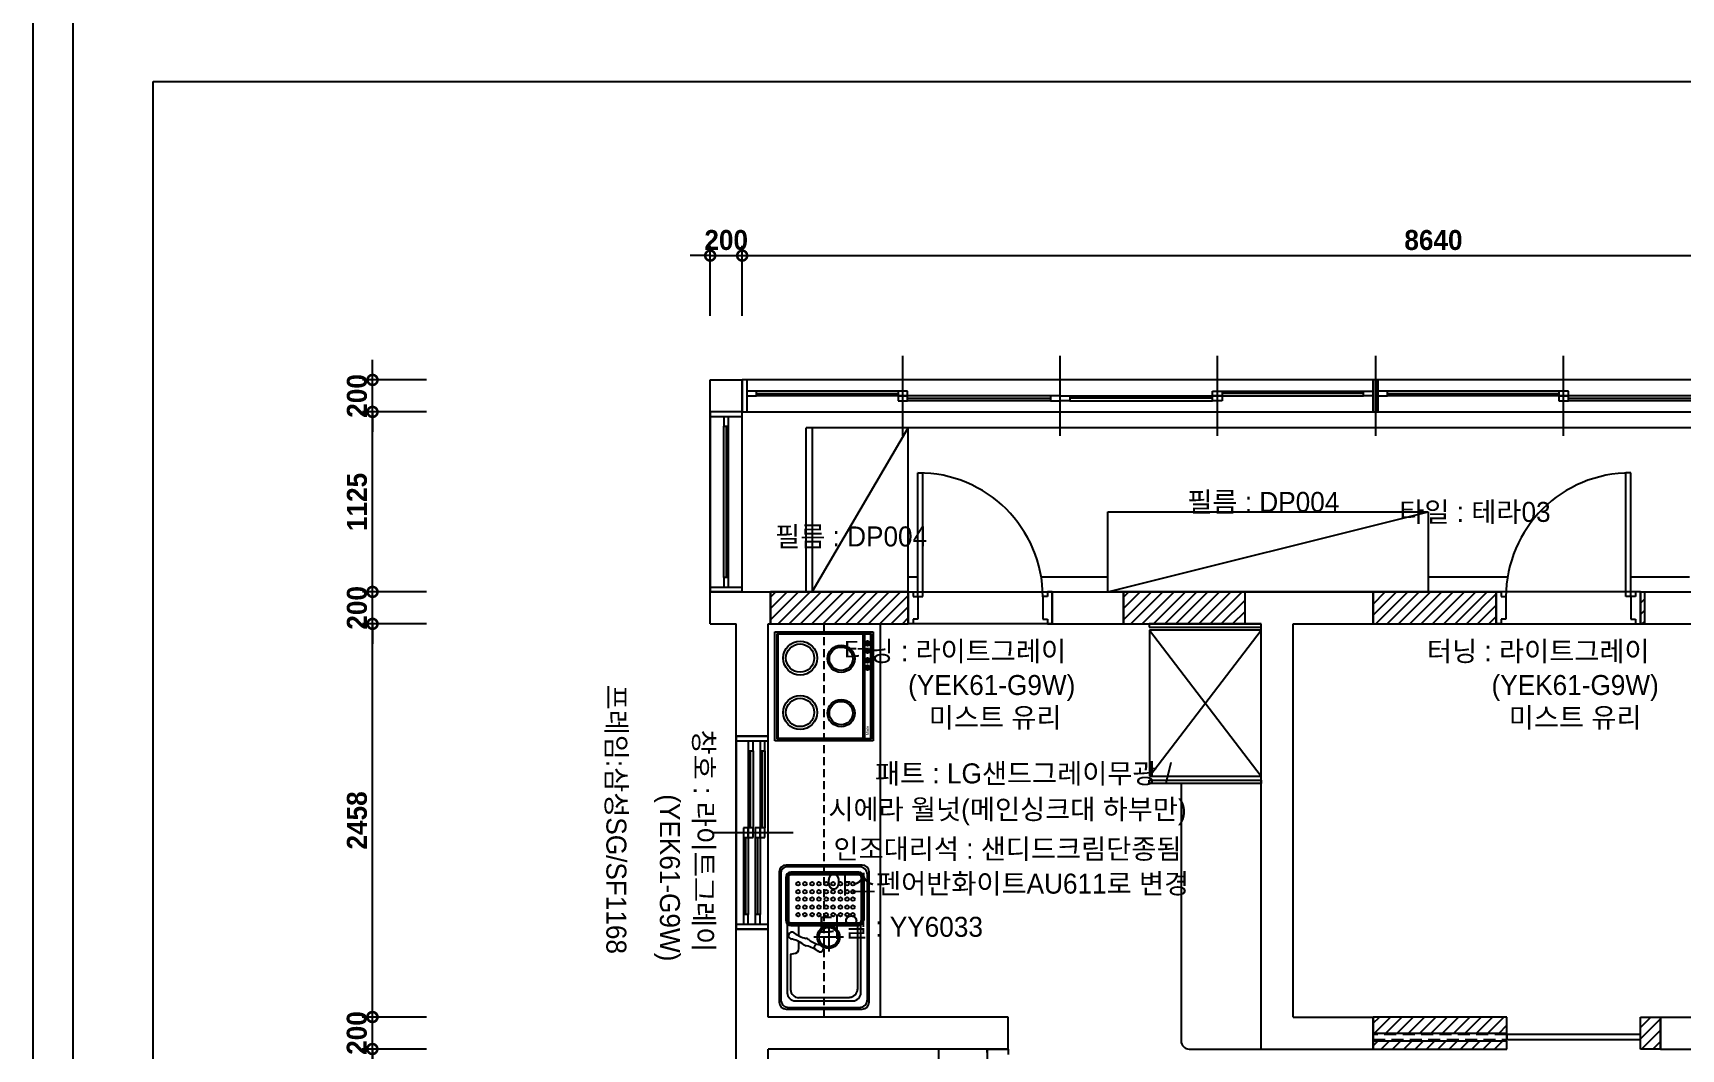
# Model space of a CAD drawing. Header units: inches. Extents: x 7740 to 83056, y -9304 to 75068.
# Drawn here: x 29240 to 39539, y 29947 to 36299 of the extents above; entities that cross this region are included whole.
import ezdxf
from ezdxf.enums import TextEntityAlignment as Align

# ---------------------------------------------------------------- set-up
doc = ezdxf.new("R2010")
doc.units = ezdxf.units.IN
doc.header["$LTSCALE"] = 50
doc.header["$MEASUREMENT"] = 0
doc.linetypes.add('DASHEDX2', pattern=[1.5, 1, -0.5])
doc.linetypes.add('HID', pattern=[2.3, 1.5, -0.8])
for name, color, linetype in [('0-LINE', 7, 'Continuous'), ('02-WAL', 2, 'Continuous'), ('03-WAL NEW', 3, 'Continuous'), ('04-WIN', 4, 'Continuous'), ('06-FUR', 6, 'Continuous'), ('06-LIGHT', 4, 'Continuous'), ('07-DIM', 5, 'Continuous'), ('08-HAT', 8, 'Continuous'), ('3.기호.계단선', 30, 'Continuous'), ('CO-FURB-DN', 9, 'Continuous'), ('F-SYM', 7, 'Continuous'), ('FORM(YOURNAME)-11', 1, 'Continuous'), ('도면층2', 2, 'Continuous'), ('도면층4', 4, 'Continuous'), ('도면층5', 5, 'Continuous'), ('도면층8', 8, 'Continuous')]:
    doc.layers.add(name, color=color, linetype=linetype)
doc.styles.add('DH-TEXT', font='')
doc.styles.add('YOURNAME', font='HY울릉도M.TTF')
doc.styles.add('넥슨고딕', font='NEXONLv1GothicBold.ttf')
doc.styles.add('코레일둥고', font='Korail_Round_Gothic_Medium.ttf')
doc.styles.get('DH-TEXT').set_extended_font_data('HY울릉도L')
doc.dimstyles.new('50', dxfattribs={"dimscale": 50, "dimtxt": 2.5, "dimasz": 2.5, "dimexe": 1.25, "dimexo": 2, "dimtad": 1, "dimdec": 0, "dimtxsty": '넥슨고딕', "dimblk": 'DOTSMALL', "dimcen": 2.5, "dimclrd": 1, "dimclre": 1, "dimclrt": 2, "dimadec": 0, "dimazin": 0, "dimtfac": 1, "dimtdec": 0, "dimtix": 1, "dimtmove": 0, "dimatfit": 3, "dimldrblk": 'DOTSMALL', "dimfxl": 0, "dimarcsym": 0})

# ---------------------------------------------------------------- blocks, each defined once
blk = doc.blocks.new('_DOTSMALL')
at = {"color": 0, "linetype": 'ByBlock', "const_width": 0.5}
blk.add_lwpolyline([(-0.0625, 0, 1), (0.0625, 0, 1)], format="xyb", close=True, dxfattribs=at)
blk = doc.blocks.new('*D277')
at = {"layer": '07-DIM', "color": 1, "lineweight": -2}
for p, q in [((31699, 29947), (31298, 29947)), ((31361, 28347), (31361, 29947)), ((31699, 28347), (31298, 28347))]:
    blk.add_line(p, q, dxfattribs=at)
at = {"layer": 'Defpoints', "color": 0}
for p in [(31361, 29947), (31799, 29947), (31799, 28347)]:
    blk.add_point(p, dxfattribs=at)
at = {"layer": '07-DIM', "color": 1, "lineweight": -2, "xscale": 125, "yscale": 125, "zscale": 125}
for p, rotation in [((31361, 29947), 90), ((31361, 28347), 270)]:
    blk.add_blockref('_DOTSMALL', p, dxfattribs=dict(at, rotation=rotation))
at = {"layer": '07-DIM', "color": 2, "insert": (31264, 29147), "char_height": 125, "attachment_point": 5, "rotation": 90, "style": '넥슨고딕'}
blk.add_mtext('1600', dxfattribs=at)
blk = doc.blocks.new('*D278')
at = {"layer": '07-DIM', "color": 1, "lineweight": -2}
for p, q in [((31361, 30147), (31361, 30272)), ((31699, 30147), (31298, 30147)), ((31361, 29947), (31361, 30147)), ((31699, 29947), (31298, 29947)), ((31361, 29947), (31361, 29822))]:
    blk.add_line(p, q, dxfattribs=at)
at = {"layer": 'Defpoints', "color": 0}
for p in [(31361, 30147), (31799, 30147), (31799, 29947)]:
    blk.add_point(p, dxfattribs=at)
at = {"layer": '07-DIM', "color": 1, "lineweight": -2, "xscale": 125, "yscale": 125, "zscale": 125}
for p, rotation in [((31361, 30147), 270), ((31361, 29947), 90)]:
    blk.add_blockref('_DOTSMALL', p, dxfattribs=dict(at, rotation=rotation))
at = {"layer": '07-DIM', "color": 2, "insert": (31264, 30047), "char_height": 125, "attachment_point": 5, "rotation": 90, "style": '넥슨고딕'}
blk.add_mtext('200', dxfattribs=at)
blk = doc.blocks.new('*D279')
at = {"layer": '07-DIM', "color": 1, "lineweight": -2}
for p, q in [((31699, 32605), (31300, 32605)), ((31362, 30147), (31362, 32605)), ((31699, 30147), (31300, 30147))]:
    blk.add_line(p, q, dxfattribs=at)
at = {"layer": 'Defpoints', "color": 0}
for p in [(31362, 32605), (31799, 32605), (31799, 30147)]:
    blk.add_point(p, dxfattribs=at)
at = {"layer": '07-DIM', "color": 1, "lineweight": -2, "xscale": 125, "yscale": 125, "zscale": 125}
for p, rotation in [((31362, 32605), 90), ((31362, 30147), 270)]:
    blk.add_blockref('_DOTSMALL', p, dxfattribs=dict(at, rotation=rotation))
at = {"layer": '07-DIM', "color": 2, "insert": (31265, 31376), "char_height": 125, "attachment_point": 5, "rotation": 90, "style": '넥슨고딕'}
blk.add_mtext('2458', dxfattribs=at)
blk = doc.blocks.new('*D280')
at = {"layer": '07-DIM', "color": 1, "lineweight": -2}
for p, q in [((31362, 32805), (31362, 32930)), ((31699, 32805), (31300, 32805)), ((31362, 32605), (31362, 32805)), ((31699, 32605), (31300, 32605)), ((31362, 32605), (31362, 32480))]:
    blk.add_line(p, q, dxfattribs=at)
at = {"layer": 'Defpoints', "color": 0}
for p in [(31362, 32805), (31799, 32805), (31799, 32605)]:
    blk.add_point(p, dxfattribs=at)
at = {"layer": '07-DIM', "color": 1, "lineweight": -2, "xscale": 125, "yscale": 125, "zscale": 125}
for p, rotation in [((31362, 32805), 270), ((31362, 32605), 90)]:
    blk.add_blockref('_DOTSMALL', p, dxfattribs=dict(at, rotation=rotation))
at = {"layer": '07-DIM', "color": 2, "insert": (31265, 32705), "char_height": 125, "attachment_point": 5, "rotation": 90, "style": '넥슨고딕'}
blk.add_mtext('200', dxfattribs=at)
blk = doc.blocks.new('*D281')
at = {"layer": '07-DIM', "color": 1, "lineweight": -2}
for p, q in [((31699, 33930), (31300, 33930)), ((31362, 32805), (31362, 33930)), ((31699, 32805), (31300, 32805))]:
    blk.add_line(p, q, dxfattribs=at)
at = {"layer": 'Defpoints', "color": 0}
for p in [(31362, 33930), (31799, 33930), (31799, 32805)]:
    blk.add_point(p, dxfattribs=at)
at = {"layer": '07-DIM', "color": 1, "lineweight": -2, "xscale": 125, "yscale": 125, "zscale": 125}
for p, rotation in [((31362, 33930), 90), ((31362, 32805), 270)]:
    blk.add_blockref('_DOTSMALL', p, dxfattribs=dict(at, rotation=rotation))
at = {"layer": '07-DIM', "color": 2, "insert": (31265, 33367), "char_height": 125, "attachment_point": 5, "rotation": 90, "style": '넥슨고딕'}
blk.add_mtext('1125', dxfattribs=at)
blk = doc.blocks.new('*D282')
at = {"layer": '07-DIM', "color": 1, "lineweight": -2}
for p, q in [((31362, 34130), (31362, 34255)), ((31699, 34130), (31300, 34130)), ((31362, 33930), (31362, 34130)), ((31699, 33930), (31300, 33930)), ((31362, 33930), (31362, 33805))]:
    blk.add_line(p, q, dxfattribs=at)
at = {"layer": 'Defpoints', "color": 0}
for p in [(31362, 34130), (31799, 34130), (31799, 33930)]:
    blk.add_point(p, dxfattribs=at)
at = {"layer": '07-DIM', "color": 1, "lineweight": -2, "xscale": 125, "yscale": 125, "zscale": 125}
for p, rotation in [((31362, 34130), 270), ((31362, 33930), 90)]:
    blk.add_blockref('_DOTSMALL', p, dxfattribs=dict(at, rotation=rotation))
at = {"layer": '07-DIM', "color": 2, "insert": (31265, 34030), "char_height": 125, "attachment_point": 5, "rotation": 90, "style": '넥슨고딕'}
blk.add_mtext('200', dxfattribs=at)
blk = doc.blocks.new('*D292')
at = {"layer": '07-DIM', "color": 1, "lineweight": -2}
for p, q in [((33472, 34530), (33472, 34969)), ((33672, 34530), (33672, 34969)), ((33472, 34907), (33347, 34907)), ((33472, 34907), (33672, 34907)), ((33672, 34907), (33797, 34907))]:
    blk.add_line(p, q, dxfattribs=at)
at = {"layer": 'Defpoints', "color": 0}
for p in [(33672, 34907), (33472, 34430), (33672, 34430)]:
    blk.add_point(p, dxfattribs=at)
at = {"layer": '07-DIM', "color": 1, "lineweight": -2, "xscale": 125, "yscale": 125, "zscale": 125}
blk.add_blockref('_DOTSMALL', (33472, 34907), dxfattribs=at)
at = {"layer": '07-DIM', "color": 1, "lineweight": -2, "xscale": 125, "yscale": 125, "zscale": 125, "rotation": 180}
blk.add_blockref('_DOTSMALL', (33672, 34907), dxfattribs=at)
at = {"layer": '07-DIM', "color": 2, "insert": (33572, 35004), "char_height": 125, "attachment_point": 5, "style": '넥슨고딕'}
blk.add_mtext('200', dxfattribs=at)
blk = doc.blocks.new('*D293')
at = {"layer": '07-DIM', "color": 1, "lineweight": -2}
for p, q in [((33672, 34530), (33672, 34969)), ((42312, 34530), (42312, 34969)), ((33672, 34907), (42312, 34907))]:
    blk.add_line(p, q, dxfattribs=at)
at = {"layer": 'Defpoints', "color": 0}
for p in [(42312, 34907), (33672, 34430), (42312, 34430)]:
    blk.add_point(p, dxfattribs=at)
at = {"layer": '07-DIM', "color": 1, "lineweight": -2, "xscale": 125, "yscale": 125, "zscale": 125, "rotation": 180}
blk.add_blockref('_DOTSMALL', (33672, 34907), dxfattribs=at)
at = {"layer": '07-DIM', "color": 1, "lineweight": -2, "xscale": 125, "yscale": 125, "zscale": 125}
blk.add_blockref('_DOTSMALL', (42312, 34907), dxfattribs=at)
at = {"layer": '07-DIM', "color": 2, "insert": (37992, 35004), "char_height": 125, "attachment_point": 5, "style": '넥슨고딕'}
blk.add_mtext('8640', dxfattribs=at)
blk = doc.blocks.new('FORM-PLAN')
at = {"layer": 'Defpoints', "color": 158}
for points in [[(-71444, -2285), (10556, -2285), (10556, 55115), (-71444, 55115)], [(-69444, 53115), (-64, 53115), (-64, 1215), (-69444, 1215)]]:
    blk.add_lwpolyline(points, close=True, dxfattribs=at)
at = {"layer": 'FORM(YOURNAME)-11', "color": 250}
blk.add_lwpolyline([(-72444, -3285), (11556, -3285), (11556, 56115), (-72444, 56115)], close=True, dxfattribs=at)
at = {"layer": 'FORM(YOURNAME)-11', "color": 3, "style": 'YOURNAME'}
for tag, height, p in [('1', 450, (9905, 18188)), ('2', 450, (9905, 17544)), ('3', 450, (9905, 16257)), ('4', 450, (9905, 14326)), ('5', 515, (9905, 12009)), ('6', 515, (9905, 9757)), ('7', 515, (9905, 7504)), ('8', 515, (9905, 5252)), ('9', 515, (9905, 2999)), ('10', 515, (5655, 811)), ('11', 515, (9905, 747)), ('12', 515, (5655, -1441)), ('13', 515, (9905, -1441))]:
    blk.add_attdef(tag, text='', height=height, dxfattribs=at).set_placement(p, align=Align.MIDDLE_RIGHT)
blk = doc.blocks.new('*U808')
at = {"layer": 'F-SYM', "xscale": 0.2500000000000001, "yscale": 0.2500000000000001, "zscale": 0.2500000000000001}
blk.add_blockref('FORM-PLAN', (47351, 22717), dxfattribs=at)
blk = doc.blocks.new('FFFFSF')
at = {"layer": '0-LINE', "color": 8}
blk.add_line((35202, 29947), (35202, 28347), dxfattribs=at)
at = {"layer": '02-WAL', "color": 8}
for p, q in [((33472, 32605), (33472, 34130)), ((33472, 34130), (33672, 34130)), ((33672, 33930), (33672, 34130)), ((33672, 32805), (33672, 33930)), ((37615, 33930), (42512, 33930)), ((33472, 32805), (34710, 32805)), ((33850, 32605), (33850, 32805)), ((33850, 32605), (33850, 32805)), ((34710, 32605), (34710, 32805)), ((34710, 32805), (34710, 32605)), ((35610, 32805), (37615, 32805)), ((35610, 32605), (35610, 32805)), ((35610, 32805), (35610, 32605)), ((36055, 32605), (36055, 32805)), ((36815, 32605), (36815, 32805)), ((37615, 32805), (38385, 32805)), ((37615, 32605), (37615, 32805)), ((38385, 32605), (38385, 32805)), ((39285, 32805), (42512, 32805)), ((39285, 32605), (39285, 32805)), ((33472, 32605), (33634, 32605)), ((33634, 28347), (33634, 32605)), ((33834, 32605), (34710, 32605)), ((33834, 30147), (33834, 32605)), ((35610, 32605), (36915, 32605)), ((36915, 29947), (36915, 32605)), ((37115, 30147), (37115, 32605)), ((37115, 32605), (38385, 32605)), ((39285, 32605), (39905, 32605)), ((33834, 31902), (33634, 31902)), ((33834, 30697), (33634, 30697)), ((35334, 30147), (33834, 30147)), ((35334, 29947), (35334, 30147)), ((37115, 30147), (37615, 30147)), ((37615, 29947), (37615, 30147)), ((39410, 30147), (39905, 30147)), ((39410, 29947), (39410, 30147)), ((33834, 28347), (33834, 29947)), ((35334, 29947), (33834, 29947)), ((36915, 29947), (37615, 29947)), ((39410, 29947), (40635, 29947))]:
    blk.add_line(p, q, dxfattribs=at)
at = {"layer": '03-WAL NEW', "color": 8}
for p, q in [((34072, 32805), (34072, 33830)), ((40512, 33830), (34072, 33830)), ((34710, 32805), (33850, 32805)), ((33850, 32805), (33850, 32605)), ((34710, 32605), (34710, 32805)), ((36815, 32805), (36055, 32805)), ((36055, 32805), (36055, 32605)), ((36815, 32605), (36815, 32805)), ((38385, 32805), (37615, 32805)), ((37615, 32805), (37615, 32605)), ((38385, 32605), (38385, 32805)), ((39285, 32805), (39310, 32805)), ((39285, 32605), (39285, 32805)), ((39310, 32805), (39310, 32605)), ((33850, 32605), (34710, 32605)), ((36055, 32605), (36815, 32605)), ((37615, 32605), (38385, 32605)), ((39310, 32605), (39285, 32605)), ((38450, 30147), (37615, 30147)), ((37615, 30147), (37615, 30047)), ((38450, 30047), (38450, 30147)), ((39285, 30147), (39410, 30147)), ((39285, 29947), (39285, 30147)), ((39410, 30147), (39410, 29947)), ((37615, 30047), (38450, 30047)), ((38450, 29997), (37615, 29997)), ((37615, 29997), (37615, 29947)), ((38450, 29947), (38450, 29997)), ((34902, 28347), (34902, 29947)), ((37615, 29947), (38450, 29947)), ((39410, 29947), (39285, 29947))]:
    blk.add_line(p, q, dxfattribs=at)
at = {"layer": '03-WAL NEW', "color": 8, "linetype": 'Continuous'}
for p, q in [((33850, 32772), (33883, 32805)), ((33850, 32701), (33954, 32805)), ((33850, 32630), (34025, 32805)), ((33896, 32605), (34096, 32805)), ((33966, 32605), (34166, 32805)), ((34037, 32605), (34237, 32805)), ((34108, 32605), (34308, 32805)), ((34178, 32605), (34378, 32805)), ((34249, 32605), (34449, 32805)), ((34320, 32605), (34520, 32805)), ((34391, 32605), (34591, 32805)), ((34461, 32605), (34661, 32805)), ((34532, 32605), (34710, 32783)), ((36055, 32772), (36088, 32805)), ((36055, 32701), (36159, 32805)), ((36055, 32630), (36230, 32805)), ((36101, 32605), (36301, 32805)), ((36171, 32605), (36371, 32805)), ((36242, 32605), (36442, 32805)), ((36313, 32605), (36513, 32805)), ((36383, 32605), (36583, 32805)), ((36454, 32605), (36654, 32805)), ((36525, 32605), (36725, 32805)), ((36596, 32605), (36796, 32805)), ((36666, 32605), (36815, 32754)), ((37615, 32800), (37620, 32805)), ((37615, 32729), (37691, 32805)), ((37615, 32659), (37761, 32805)), ((37632, 32605), (37832, 32805)), ((37703, 32605), (37903, 32805)), ((37773, 32605), (37973, 32805)), ((37844, 32605), (38044, 32805)), ((37915, 32605), (38115, 32805)), ((37986, 32605), (38186, 32805)), ((38056, 32605), (38256, 32805)), ((38127, 32605), (38327, 32805)), ((38198, 32605), (38385, 32792)), ((39285, 32734), (39310, 32759)), ((34603, 32605), (34710, 32712)), ((36737, 32605), (36815, 32683)), ((38268, 32605), (38385, 32722)), ((38339, 32605), (38385, 32651)), ((39285, 32664), (39310, 32689)), ((34673, 32605), (34710, 32642)), ((36808, 32605), (36815, 32612)), ((39297, 32605), (39310, 32618)), ((37615, 30108), (37654, 30147)), ((37624, 30047), (37724, 30147)), ((37695, 30047), (37795, 30147)), ((37766, 30047), (37866, 30147)), ((37836, 30047), (37936, 30147)), ((37907, 30047), (38007, 30147)), ((37978, 30047), (38078, 30147)), ((38049, 30047), (38149, 30147)), ((38119, 30047), (38219, 30147)), ((38190, 30047), (38290, 30147)), ((38261, 30047), (38361, 30147)), ((38331, 30047), (38431, 30147)), ((38402, 30047), (38450, 30095)), ((39285, 30081), (39351, 30147)), ((39285, 30011), (39410, 30136)), ((37615, 29967), (37645, 29997)), ((37666, 29947), (37716, 29997)), ((37736, 29947), (37786, 29997)), ((37807, 29947), (37857, 29997)), ((37878, 29947), (37928, 29997)), ((37949, 29947), (37999, 29997)), ((38019, 29947), (38069, 29997)), ((38090, 29947), (38140, 29997)), ((38161, 29947), (38211, 29997)), ((38231, 29947), (38281, 29997)), ((38302, 29947), (38352, 29997)), ((38373, 29947), (38423, 29997)), ((39292, 29947), (39410, 30065)), ((39363, 29947), (39410, 29994)), ((38444, 29947), (38450, 29953))]:
    blk.add_line(p, q, dxfattribs=at)
at = {"layer": '04-WIN', "color": 8}
for p, q in [((34770, 32775), (34770, 33550)), ((39225, 32775), (39225, 33550)), ((39285, 30037), (38450, 30037)), ((38450, 30037), (38450, 30007)), ((38450, 30007), (39285, 30007)), ((39285, 30007), (39285, 30037))]:
    blk.add_line(p, q, dxfattribs=at)
at = {"layer": '04-WIN', "color": 8, "linetype": 'HID'}
for p, q in [((38450, 30037), (37615, 30037)), ((37615, 30037), (37615, 30007)), ((37615, 30007), (38450, 30007)), ((38450, 30007), (38450, 30037))]:
    blk.add_line(p, q, dxfattribs=at)
at = {"layer": '06-FUR', "color": 8}
for p, q in [((34710, 33830), (34110, 33830)), ((34110, 33830), (34110, 32805)), ((34110, 32805), (34710, 33830)), ((34710, 32805), (34710, 33830)), ((35958, 33305), (37958, 33305)), ((35958, 32805), (35958, 33305)), ((35958, 32805), (37958, 33305)), ((37958, 33305), (37958, 32805)), ((34110, 32805), (34710, 32805)), ((37958, 32805), (35958, 32805)), ((33834, 30147), (33834, 32605)), ((33834, 32605), (34534, 32605)), ((34534, 32605), (34534, 30147)), ((36915, 32605), (36215, 32605)), ((36215, 32605), (36215, 32585)), ((36215, 32585), (36915, 32585)), ((36218, 32565), (36218, 31653)), ((36915, 32565), (36218, 32565)), ((36218, 31653), (36915, 32565)), ((36218, 32565), (36915, 31653)), ((36915, 32585), (36915, 32605)), ((36915, 31653), (36915, 32565)), ((36215, 31607), (36215, 31627)), ((36215, 31627), (36915, 31627)), ((36218, 31653), (36915, 31653)), ((36915, 31627), (36915, 31607)), ((36915, 31607), (36215, 31607)), ((36915, 31607), (36415, 31607)), ((36415, 31607), (36415, 29997)), ((36915, 29947), (36915, 31607)), ((34534, 30147), (33834, 30147)), ((36465, 29947), (36915, 29947))]:
    blk.add_line(p, q, dxfattribs=at)
at = {"layer": '06-FUR', "color": 8, "linetype": 'DASHEDX2'}
blk.add_line((34184, 30147), (34184, 32605), dxfattribs=at)
at = {"layer": '06-FUR', "color": 8}
blk.add_arc((36465, 29997), 50, 180, 270, dxfattribs=at)
at = {"layer": '08-HAT', "color": 8, "linetype": 'Continuous'}
for p, q in [((34710, 32900), (34770, 32900)), ((35540, 32900), (35958, 32900)), ((37958, 32900), (38456, 32900)), ((39225, 32900), (39592, 32900))]:
    blk.add_line(p, q, dxfattribs=at)
at = {"layer": 'CO-FURB-DN', "color": 8}
for p, q in [((33877, 31874), (33877, 32555)), ((33877, 32555), (34491, 32555)), ((34491, 32555), (34491, 31874)), ((34480, 32543), (33889, 32543)), ((33889, 32543), (33889, 32189)), ((34428, 32540), (33895, 32540)), ((33895, 32540), (33895, 32189)), ((34428, 32189), (34428, 32540)), ((34432, 32189), (34432, 32543)), ((34436, 32541), (34436, 32189)), ((34476, 32541), (34436, 32541)), ((34443, 32485), (34466, 32485)), ((34443, 32482), (34466, 32482)), ((34476, 32189), (34476, 32541)), ((34480, 32189), (34480, 32543)), ((34443, 32439), (34466, 32439)), ((34443, 32435), (34466, 32435)), ((34443, 32379), (34466, 32379)), ((34443, 32375), (34466, 32375)), ((34443, 32333), (34466, 32333)), ((34443, 32329), (34466, 32329)), ((33889, 32203), (33889, 31886)), ((33895, 32200), (33895, 31890)), ((34428, 31890), (34428, 32200)), ((34432, 31886), (34432, 32203)), ((34436, 32201), (34436, 31889)), ((34476, 31889), (34476, 32201)), ((34480, 31886), (34480, 32203)), ((34491, 31874), (33877, 31874)), ((33889, 31886), (34480, 31886)), ((33895, 31890), (34428, 31890)), ((34436, 31889), (34476, 31889)), ((33903, 31054), (33903, 30240)), ((33913, 31046), (33913, 30258)), ((33945, 31020), (33945, 30752)), ((34422, 31097), (33946, 31097)), ((34404, 31086), (33954, 31086)), ((33956, 31020), (33956, 30752)), ((33961, 31020), (33961, 30752)), ((34401, 31052), (33977, 31052)), ((34401, 31041), (33977, 31041)), ((34401, 31036), (33977, 31036)), ((34418, 30752), (34418, 31020)), ((34423, 30752), (34423, 31020)), ((34434, 30752), (34434, 31020)), ((34455, 30258), (34455, 31035)), ((34466, 30240), (34466, 31054)), ((33954, 30729), (33954, 30299)), ((33977, 30735), (34401, 30735)), ((33977, 30730), (34401, 30730)), ((33977, 30719), (34401, 30719)), ((34026, 30654), (34026, 30719)), ((34213, 30741), (34213, 30556)), ((34394, 30319), (34394, 30719)), ((34414, 30299), (34414, 30722)), ((34026, 30575), (34026, 30619)), ((34120, 30649), (34306, 30649)), ((33975, 30539), (33995, 30544)), ((33975, 30539), (33975, 30319)), ((33946, 30197), (34422, 30197)), ((33964, 30207), (34404, 30207)), ((34005, 30248), (34363, 30248)), ((34025, 30269), (34342, 30269))]:
    blk.add_line(p, q, dxfattribs=at)
for centre, radius in [((34034, 32391), 106), ((34034, 32391), 88.5), ((34290, 32387), 85.1), ((34290, 32387), 73.2), ((34455, 32483), 14.8), ((34455, 32437), 14.8), ((34455, 32483), 11.2), ((34455, 32437), 11.2), ((34455, 32377), 14.8), ((34455, 32331), 14.8), ((34455, 32377), 11.2), ((34455, 32331), 11.2), ((34034, 32051), 106), ((34034, 32051), 88.5), ((34290, 32047), 85.1), ((34290, 32047), 73.2), ((34021, 30980), 11.5), ((34021, 30930), 11.5), ((34064, 30980), 11.5), ((34064, 30930), 11.5), ((34109, 30980), 11.5), ((34109, 30930), 11.5), ((34152, 30980), 11.5), ((34152, 30930), 11.5), ((34197, 30980), 11.5), ((34197, 30930), 11.5), ((34240, 30980), 11.5), ((34240, 30930), 11.5), ((34286, 30980), 11.5), ((34286, 30930), 11.5), ((34328, 30980), 11.5), ((34328, 30930), 11.5), ((34364, 30980), 11.5), ((34364, 30930), 11.5), ((34021, 30884), 11.5), ((34021, 30834), 11.5), ((34021, 30787), 11.5), ((34064, 30884), 11.5), ((34064, 30834), 11.5), ((34064, 30787), 11.5), ((34109, 30884), 11.5), ((34109, 30834), 11.5), ((34109, 30787), 11.5), ((34152, 30884), 11.5), ((34152, 30834), 11.5), ((34152, 30787), 11.5), ((34197, 30884), 11.5), ((34197, 30834), 11.5), ((34197, 30787), 11.5), ((34240, 30884), 11.5), ((34240, 30834), 11.5), ((34240, 30787), 11.5), ((34286, 30884), 11.5), ((34286, 30834), 11.5), ((34286, 30787), 11.5), ((34328, 30884), 11.5), ((34328, 30834), 11.5), ((34328, 30787), 11.5), ((34364, 30884), 11.5), ((34364, 30834), 11.5), ((34364, 30787), 11.5), ((34212, 30647), 70.6), ((34212, 30647), 60.4)]:
    blk.add_circle(centre, radius, dxfattribs=at)
for centre, radius, start, end in [((33946, 31054), 43.1, 90, 180), ((33954, 31046), 40.9, 90, 180), ((33977, 31020), 32.3, 90, 180), ((33977, 31020), 21.5, 90, 180), ((33977, 31020), 16.1, 90, 180), ((34401, 31020), 32.3, 0, 90), ((34401, 31020), 21.5, 0, 90), ((34401, 31020), 16.1, 0, 90), ((34404, 31035), 51.1, 0, 90), ((34422, 31054), 43.1, 0, 90), ((33977, 30752), 32.3, 180, 270), ((33977, 30752), 21.5, 180, 270), ((33977, 30752), 16.1, 180, 270), ((33995, 30718), 30.7, 0, 1.7483), ((34401, 30752), 32.3, 270, 0), ((34401, 30752), 21.5, 270, 0), ((34401, 30752), 16.1, 270, 0), ((33983, 30656), 21.5, 40.6945, 270.7549), ((33938, 30440), 199, 53.5863, 79.4447), ((34116, 30832), 199, 231.4118, 256.8606), ((34088, 30644), 53.8, 233.5863, 253.4491), ((34058, 30586), 53.8, 53.6787, 76.8606), ((33990, 30314), 291, 55.9944, 73.4491), ((34208, 30790), 199, 233.6787, 255.202), ((34144, 30582), 21.5, 106.6147, 211.8543), ((34159, 30575), 21.5, 251.8768, 95.5388), ((33995, 30575), 30.7, 270, 0), ((34005, 30299), 51.1, 180, 270), ((34026, 30319), 51.1, 180, 270), ((34342, 30322), 51.1, 270, 0), ((34363, 30299), 51.1, 270, 0), ((33946, 30240), 43.1, 180, 270), ((33964, 30258), 51.1, 180, 270), ((34404, 30258), 51.1, 270, 0), ((34422, 30240), 43.1, 270, 0)]:
    blk.add_arc(centre, radius, start, end, dxfattribs=at)
at = {"layer": '도면층2', "color": 8}
for p, q in [((33672, 34130), (33672, 33930)), ((37615, 34130), (37615, 33930)), ((37645, 34130), (37645, 33930)), ((33672, 33930), (33472, 33930)), ((33672, 32805), (33472, 32805)), ((34710, 32805), (34710, 32605)), ((35610, 32805), (35610, 32605)), ((38385, 32805), (38385, 32605)), ((39285, 32805), (39285, 32605)), ((33634, 31902), (33834, 31902)), ((33634, 30697), (33834, 30697))]:
    blk.add_line(p, q, dxfattribs=at)
at = {"layer": '도면층4', "color": 8}
for p, q in [((34676, 33780), (34676, 34280)), ((35659, 33780), (35659, 34280)), ((36642, 33780), (36642, 34280)), ((37630, 34280), (37630, 33780)), ((38805, 33780), (38805, 34280)), ((37645, 34130), (33672, 34130)), ((33672, 34130), (33672, 33930)), ((33702, 34130), (33702, 33930)), ((37615, 33930), (37615, 34130)), ((42512, 34130), (37615, 34130)), ((37615, 34130), (37615, 33930)), ((37645, 33930), (37645, 34130)), ((37645, 34130), (37645, 33930)), ((33702, 34060), (33702, 34030)), ((33762, 34060), (33702, 34060)), ((33702, 34030), (33762, 34030)), ((33762, 34030), (33762, 34060)), ((33762, 34045), (34646, 34045)), ((34646, 34060), (34646, 34030)), ((34706, 34060), (34646, 34060)), ((34646, 34030), (34706, 34030)), ((34646, 34030), (34646, 34000)), ((34706, 34030), (34646, 34030)), ((34646, 34000), (34706, 34000)), ((34706, 34030), (34706, 34060)), ((34706, 34000), (34706, 34030)), ((34706, 34015), (35599, 34015)), ((35599, 34030), (35599, 34000)), ((35659, 34030), (35599, 34030)), ((35599, 34000), (35659, 34000)), ((35659, 34000), (35659, 34030)), ((35659, 34000), (35659, 34030)), ((35659, 34030), (35719, 34030)), ((35719, 34000), (35659, 34000)), ((35719, 34030), (35719, 34000)), ((36612, 34015), (35719, 34015)), ((36612, 34030), (36612, 34060)), ((36612, 34060), (36672, 34060)), ((36672, 34030), (36612, 34030)), ((36612, 34000), (36612, 34030)), ((36612, 34030), (36672, 34030)), ((36672, 34000), (36612, 34000)), ((36672, 34060), (36672, 34030)), ((37555, 34045), (36672, 34045)), ((36672, 34030), (36672, 34000)), ((37555, 34030), (37555, 34060)), ((37555, 34060), (37615, 34060)), ((37615, 34030), (37555, 34030)), ((37615, 34060), (37615, 34030)), ((37645, 34060), (37645, 34030)), ((37705, 34060), (37645, 34060)), ((37645, 34030), (37705, 34030)), ((37705, 34030), (37705, 34060)), ((37705, 34045), (38775, 34045)), ((38775, 34060), (38775, 34030)), ((38835, 34060), (38775, 34060)), ((38775, 34030), (38835, 34030)), ((38775, 34030), (38775, 34000)), ((38835, 34030), (38775, 34030)), ((38775, 34000), (38835, 34000)), ((38835, 34030), (38835, 34060)), ((38835, 34000), (38835, 34030)), ((38835, 34015), (39904, 34015)), ((33472, 33930), (33472, 32805)), ((33672, 33930), (33472, 33930)), ((33672, 33900), (33472, 33900)), ((33587, 33900), (33557, 33900)), ((33557, 33900), (33557, 33840)), ((33587, 33840), (33587, 33900)), ((33672, 33930), (37645, 33930)), ((33672, 32805), (33672, 33930)), ((37615, 33930), (42512, 33930)), ((33557, 33840), (33587, 33840)), ((33572, 33840), (33572, 32895)), ((34770, 32775), (34770, 33550)), ((34770, 33550), (34800, 33550)), ((34800, 32775), (34800, 33549)), ((39225, 33550), (39195, 33550)), ((39195, 32775), (39195, 33549)), ((39225, 32775), (39225, 33550)), ((33587, 32895), (33557, 32895)), ((33557, 32895), (33557, 32835)), ((33587, 32835), (33587, 32895)), ((33472, 32835), (33672, 32835)), ((33472, 32805), (33672, 32805)), ((33557, 32835), (33587, 32835)), ((34710, 32605), (34710, 32805)), ((34710, 32805), (35610, 32805)), ((34710, 32805), (34710, 32605)), ((34710, 32805), (34740, 32805)), ((34710, 32605), (34710, 32805)), ((34740, 32805), (34740, 32775)), ((34740, 32775), (34770, 32775)), ((34770, 32775), (34770, 32635)), ((34770, 32775), (34800, 32775)), ((35580, 32775), (35550, 32775)), ((35550, 32775), (35550, 32635)), ((35610, 32805), (35580, 32805)), ((35580, 32805), (35580, 32775)), ((35610, 32805), (35610, 32605)), ((35610, 32605), (35610, 32805)), ((39285, 32805), (38385, 32805)), ((38385, 32805), (38385, 32605)), ((38385, 32805), (38415, 32805)), ((38385, 32605), (38385, 32805)), ((38415, 32805), (38415, 32775)), ((38415, 32775), (38445, 32775)), ((38445, 32775), (38445, 32635)), ((39225, 32775), (39195, 32775)), ((39255, 32775), (39225, 32775)), ((39225, 32775), (39225, 32635)), ((39285, 32805), (39255, 32805)), ((39255, 32805), (39255, 32775)), ((39285, 32605), (39285, 32805)), ((39285, 32805), (39285, 32605)), ((39285, 32605), (39285, 32805)), ((35610, 32605), (34710, 32605)), ((34740, 32605), (34710, 32605)), ((34770, 32635), (34740, 32635)), ((34740, 32635), (34740, 32605)), ((35550, 32635), (35580, 32635)), ((35580, 32635), (35580, 32605)), ((35580, 32605), (35610, 32605)), ((38385, 32605), (39285, 32605)), ((38415, 32605), (38385, 32605)), ((38445, 32635), (38415, 32635)), ((38415, 32635), (38415, 32605)), ((39225, 32635), (39255, 32635)), ((39255, 32635), (39255, 32605)), ((39255, 32605), (39285, 32605)), ((33834, 31902), (33634, 31902)), ((33634, 31902), (33634, 30697)), ((33834, 31872), (33634, 31872)), ((33740, 31872), (33710, 31872)), ((33710, 31872), (33710, 31812)), ((33740, 31812), (33740, 31872)), ((33814, 31872), (33784, 31872)), ((33784, 31872), (33784, 31812)), ((33814, 31812), (33814, 31872)), ((33834, 30697), (33834, 31902)), ((33710, 31812), (33740, 31812)), ((33725, 31329), (33725, 31812)), ((33784, 31812), (33814, 31812)), ((33799, 31329), (33799, 31812)), ((33710, 31329), (33680, 31329)), ((33680, 31329), (33680, 31269)), ((33710, 31269), (33710, 31329)), ((33740, 31329), (33710, 31329)), ((33710, 31329), (33710, 31269)), ((33740, 31269), (33740, 31329)), ((33784, 31329), (33754, 31329)), ((33754, 31329), (33754, 31269)), ((33784, 31269), (33784, 31329)), ((33814, 31329), (33784, 31329)), ((33784, 31329), (33784, 31269)), ((33814, 31269), (33814, 31329)), ((33990, 31299), (33490, 31299)), ((33680, 31269), (33710, 31269)), ((33695, 30787), (33695, 31269)), ((33710, 31269), (33740, 31269)), ((33754, 31269), (33784, 31269)), ((33769, 30787), (33769, 31269)), ((33784, 31269), (33814, 31269)), ((33634, 30727), (33834, 30727)), ((33634, 30697), (33834, 30697)), ((33710, 30787), (33680, 30787)), ((33680, 30787), (33680, 30727)), ((33680, 30727), (33710, 30727)), ((33710, 30727), (33710, 30787)), ((33784, 30787), (33754, 30787)), ((33754, 30787), (33754, 30727)), ((33754, 30727), (33784, 30727)), ((33784, 30727), (33784, 30787))]:
    blk.add_line(p, q, dxfattribs=at)
at = {"layer": '도면층5', "color": 8}
for p, q in [((34646, 34060), (33762, 34060)), ((34646, 34030), (33762, 34030)), ((35599, 34030), (34706, 34030)), ((35599, 34000), (34706, 34000)), ((35719, 34030), (36612, 34030)), ((35719, 34000), (36612, 34000)), ((36672, 34060), (37555, 34060)), ((36672, 34030), (37555, 34030)), ((38775, 34060), (37705, 34060)), ((38775, 34030), (37705, 34030)), ((39904, 34030), (38835, 34030)), ((39904, 34000), (38835, 34000)), ((33557, 32895), (33557, 33840)), ((33587, 32895), (33587, 33840)), ((33710, 31812), (33710, 31329)), ((33740, 31812), (33740, 31329)), ((33784, 31812), (33784, 31329)), ((33814, 31812), (33814, 31329)), ((33680, 31269), (33680, 30787)), ((33710, 31269), (33710, 30787)), ((33754, 31269), (33754, 30787)), ((33784, 31269), (33784, 30787))]:
    blk.add_line(p, q, dxfattribs=at)
for centre, start, end in [((34773, 32771), 0.245, 90.1646), ((39223, 32771), 89.8354, 179.755)]:
    blk.add_arc(centre, 778, start, end, dxfattribs=at)
at = {"layer": '도면층8', "color": 8}
for p, q in [((35202, 29926), (35202, 29947)), ((35202, 29947), (35324, 29947)), ((35324, 29947), (35334, 29947)), ((35334, 29947), (35334, 29912))]:
    blk.add_line(p, q, dxfattribs=at)
at = {"layer": 'CO-FURB-DN', "color": 8, "style": 'DH-TEXT'}
blk.add_text('Miele', height=17.7, rotation=90, dxfattribs=at).set_placement((34464, 31909))

msp = doc.modelspace()

# ---------------------------------------------------------------- block references
at = {"layer": '06-FUR'}
msp.add_blockref('*U808', (0, 0), dxfattribs=at)
at = {"layer": '06-LIGHT'}
msp.add_blockref('FFFFSF', (0, 0), dxfattribs=at)

# ---------------------------------------------------------------- texts
at = {"color": 10, "style": '코레일둥고'}
for s, p in [('타일 : 테라03', (38251.4, 33242.4)), ('타일 : YY6033', (34660.6, 30648.5))]:
    msp.add_text(s, height=125, dxfattribs=at).set_placement(p, align=Align.CENTER)
msp.add_text('프레임:삼성SG/SF1168', height=125, rotation=270, dxfattribs=at).set_placement((32823.2, 31383), align=Align.CENTER)
at = {"layer": '3.기호.계단선', "style": '코레일둥고'}
for s, p in [('필름 : DP004', (36928.9, 33304.7)), ('필름 : DP004', (34352.9, 33089)), ('터닝 : 라이트그레이', (35000.7, 32371.6)), ('터닝 : 라이트그레이', (38646.9, 32371.6)), ('(YEK61-G9W)', (35231.5, 32160.1)), ('(YEK61-G9W)', (38877.7, 32160.1)), ('미스트 유리', (35252.9, 31957.4)), ('미스트 유리', (38877.7, 31957.4)), ('패트 : LG샌드그레이무광 /', (35430.1, 31607.6)), ('시에라 월넛(메인싱크대 하부만)', (35330.1, 31383.3)), ('인조대리석 : 샌디드크림단종됨', (35330.1, 31136)), ('아스펜어반화이트AU611로 변경', (35330.1, 30918.5))]:
    msp.add_text(s, height=125, dxfattribs=at).set_placement(p, align=Align.CENTER)
for s, p in [('창호 : 라이트그레이', (33369.4, 31248.1)), ('(YEK61-G9W)', (33157.9, 31017.3))]:
    msp.add_text(s, height=125, rotation=270, dxfattribs=at).set_placement(p, align=Align.CENTER)

# ---------------------------------------------------------------- dimensions: what is measured, and where the dimension line sits
at = {"layer": '07-DIM'}
for base, p1, p2, picture, middle in [((33672.3, 34906.7), (33472.3, 34429.7), (33672.3, 34429.7), '*D292', (33572.3, 35003.5)), ((42312.3, 34906.7), (33672.3, 34429.7), (42312.3, 34429.7), '*D293', (37992.3, 35003.5))]:
    dim = msp.add_linear_dim(base=base, p1=p1, p2=p2, dimstyle='50', dxfattribs=at)
    dim.commit()
    dim.dimension.update_dxf_attribs({"geometry": picture, "text_midpoint": middle})
for base, p1, p2, picture, middle in [((31362.1, 34129.7), (31799.3, 33929.7), (31799.3, 34129.7), '*D282', (31265.2, 34029.7)), ((31362.1, 33929.7), (31799.3, 32804.7), (31799.3, 33929.7), '*D281', (31265.2, 33367.2)), ((31362.1, 32804.7), (31799.3, 32604.7), (31799.3, 32804.7), '*D280', (31265.2, 32704.7)), ((31362.1, 32604.7), (31799.3, 30146.7), (31799.3, 32604.7), '*D279', (31265.2, 31375.7)), ((31360.8, 30146.7), (31799.3, 29946.7), (31799.3, 30146.7), '*D278', (31263.9, 30046.7)), ((31360.8, 29946.7), (31799.3, 28346.7), (31799.3, 29946.7), '*D277', (31263.9, 29146.7))]:
    dim = msp.add_linear_dim(base=base, p1=p1, p2=p2, angle=90, dimstyle='50', dxfattribs=at)
    dim.commit()
    dim.dimension.update_dxf_attribs({"geometry": picture, "text_midpoint": middle})

doc.saveas('drawing.dxf')
